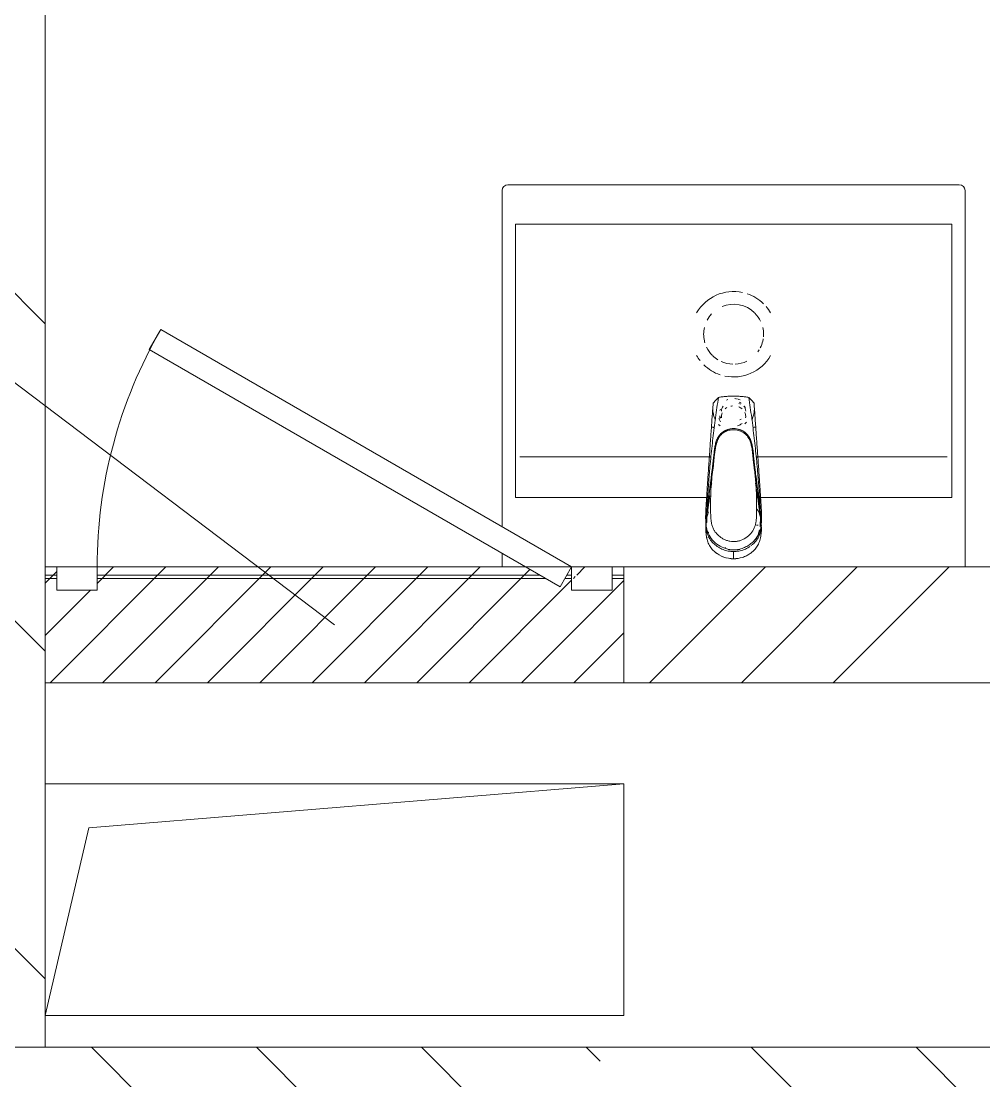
# Model space of a CAD drawing. Header units: millimetres. Extents: x -68946 to 690821, y -552984 to 293768.
# Drawn here: x 164732 to 165564, y -220830 to -219915 of the extents above; entities that cross this region are included whole.
import ezdxf

# ---------------------------------------------------------------- set-up
doc = ezdxf.new("R2010")
doc.units = ezdxf.units.MM
for name, color, linetype, lineweight in [('A-DETL-GENF-OTLN', 250, 'Continuous', 5), ('A-DOOR-____-IDEN', 250, 'Continuous', 9), ('A-DOOR-____-MCUT', 250, 'Continuous', 5), ('A-DOOR-____-OTLN', 250, 'Continuous', 5), ('A-FLOR-____-OTLN', 250, 'Continuous', 9), ('A-GENM-____-MCUT', 250, 'Continuous', 25), ('A-GENM-____-OTLN', 250, 'Continuous', 9), ('A-GLAZ-____-OTLN', 250, 'Continuous', 5), ('A-WALL-____-MCUT', 250, 'Continuous', 13), ('A-WALL-____-PATT', 250, 'Continuous', 13), ('G-XREF-____-OTLN', 250, 'Continuous', 9), ('P-SANR-FIXT-OTLN', 250, 'Continuous', 9)]:
    doc.layers.add(name, color=color, linetype=linetype, lineweight=lineweight)

# ---------------------------------------------------------------- blocks, each defined once
blk = doc.blocks.new('SND_Умывальник_Santek HEO - HEO 40_ гибкая подводка_установка на стену_ 400х340х170_  PN4_5_ ХВ_ГВ накидная гайка BP DN15_ К-гл_кон_ П DN 50-V2-АР1_Маркировочный план 3 этажа секция 2_3')
at = {"layer": 'G-XREF-____-OTLN'}
for p, q in [((-17.51, -103.09), (-18.27, -96.07)), ((18.6, -93.19), (17.72, -100.73)), ((-13.19, -122.34), (-12.77, -122.95)), ((13.74, -121.45), (13.89, -121.17))]:
    blk.add_line(p, q, dxfattribs=at)
at = {"layer": 'G-XREF-____-OTLN', "flags": 128}
blk.add_lwpolyline([(-0.02, -129.41), (-2.56, -129.21), (-5.07, -128.61), (-8.65, -126.95), (-9.39, -126.45)], dxfattribs=at)
at = {"layer": 'P-SANR-FIXT-OTLN', "lineweight": 5}
for p, q in [((-200, -9.95), (-200, -335)), ((200, -21.51), (200, -9.95)), ((200, -335), (200, -44.61)), ((-23.9, -47.58), (-23.42, -51.97)), ((-21.23, -45.89), (-19.84, -45.89)), ((23.39, -51.97), (23.9, -47.43)), ((-188.47, -306), (-188.47, -70)), ((-188.47, -70), (-22.04, -70)), ((-188.47, -70), (-22.04, -70)), ((22.06, -70), (188.47, -70)), ((22.06, -70), (188.47, -70)), ((188.47, -70), (188.47, -306)), ((-184.6, -105), (-19.4, -105)), ((19.43, -105), (184.6, -105)), ((-9.6, -133.43), (-11.04, -135.04)), ((12.63, -138.18), (11.26, -135.3)), ((11.26, -146.23), (11.93, -145.1)), ((12.02, -138.19), (12.02, -140.26)), ((12.02, -138.19), (12.02, -140.28)), ((-10.18, -147.53), (-8.95, -148.67)), ((-5.87, -150.5), (-4.43, -151.03)), ((188.47, -306), (-188.47, -306)), ((-195, -340), (195, -340))]:
    blk.add_line(p, q, dxfattribs=at)
at = {"layer": 'P-SANR-FIXT-OTLN', "lineweight": 5, "flags": 128}
for points in [[(-23.99, -45.89), (-23.55, -44.12), (-23.1, -42.36)], [(23.1, -42.46), (23.5, -44.06), (23.96, -45.89)], [(-21.8, -57.44), (-22.61, -54.71), (-23.42, -51.97)], [(23.39, -51.97), (22.58, -54.71), (21.77, -57.44)], [(-17.64, -151.36), (-17.76, -149.61), (-17.88, -147.85)], [(-17.64, -151.36), (-15.36, -153.84), (-13.09, -156.31)], [(13.11, -156.31), (15.39, -153.84), (17.67, -151.36)], [(17.9, -147.85), (17.79, -149.61), (17.67, -151.36)]]:
    blk.add_lwpolyline(points, dxfattribs=at)
at = {"layer": 'P-SANR-FIXT-OTLN', "lineweight": 5}
for centre, radius, start, end in [((12.68, -35), 10, 120, 123.81152), ((0, -210.86), 36.9, 78.02716, 150), ((0, -210.86), 36.9, 45.66575, 71.62231), ((0, -210.86), 25.89, 93.08466, 116.17387), ((0, -210.86), 25.89, 65.54456, 88.46321), ((0, -210.86), 25.89, 45.5775, 58.01336), ((0, -210.86), 36.9, 30, 38.18461), ((0, -210.86), 25.89, 152.98163, 166.48173), ((0, -210.86), 25.89, 144, 148.42956), ((0, -210.86), 25.89, 25.53356, 44.51955), ((0, -210.86), 25.89, 175.28208, 180), ((0, -210.86), 25.89, 167.30641, 171.51652), ((0, -210.86), 25.89, 13.34816, 16.57197), ((0, -210.86), 25.89, 360, 12.60331), ((0, -210.86), 25.89, 180, 192.70979), ((0, -210.86), 25.89, 347.24466, 360), ((0, -210.86), 25.89, 205.53356, 224.51956), ((0, -210.86), 25.89, 317.39426, 331.76512), ((0, -210.86), 36.9, 210, 220.57636), ((0, -210.86), 36.9, 225.59176, 251.62231), ((0, -210.86), 25.89, 225.5775, 292.76276), ((0, -210.86), 36.9, 258.02716, 330), ((-195, -335), 5, 180, 270), ((195, -335), 5, 270, 360)]:
    blk.add_arc(centre, radius, start, end, dxfattribs=at)
for centre, major_axis, start_param, end_param in [((0.01, -140.16), (10.47, 0), 2.074739, 2.346091), ((0.01, -144.41), (10.47, 0), 2.106208, 2.262595), ((0.01, -140.16), (10.47, 0), 1.895215, 2.047019), ((0.01, -140.16), (10.47, 0), 2.984761, 3.136523), ((0.01, -140.16), (10.47, 0), 3.150836, 3.488648), ((0.01, -144.41), (10.47, 0), 3.141593, 3.665191), ((0.01, -144.41), (10.47, 0), 5.759587, 6.283185), ((0.01, -140.16), (10.47, 0), 5.967442, 6.44117), ((0.01, -144.41), (12.98, 0), 0.38978, 0.565414), ((0.01, -140.16), (10.47, 0), 3.944651, 4.269174), ((0.01, -144.41), (10.47, 0), 4.044495, 4.199712), ((0.01, -144.41), (12.98, 0), 4.251351, 4.444761), ((0.01, -144.41), (12.98, 0), 4.518274, 4.621873), ((0.01, -140.16), (10.47, 0), 4.792405, 4.95203), ((0.01, -144.41), (12.98, 0), 5.095586, 5.204636), ((0.01, -140.16), (10.47, 0), 5.302179, 5.484258)]:
    blk.add_ellipse(centre, major_axis=major_axis, ratio=0.841652, start_param=start_param, end_param=end_param, dxfattribs=at)
for points, knots in [([(0.01, -16.99), (-2.56, -16.99), (-5.74, -17.5), (-9.33, -18.79), (-11.04, -19.55), (-12.7, -20.44), (-14.26, -21.43), (-15.52, -22.35), (-16.72, -23.34), (-18.07, -24.63), (-19.32, -26.05), (-20.49, -27.71), (-21.5, -29.6), (-22.34, -31.73), (-23.2, -34.81), (-23.77, -38.58), (-23.94, -40.97), (-24, -41.89)], [0, 0, 0, 0, 0.2, 0.25, 0.3, 0.35, 0.4, 0.45, 0.5, 0.55, 0.6, 0.65, 0.7, 0.75, 0.8, 0.9, 1, 1, 1, 1]), ([(24.02, -41.89), (23.98, -41.07), (23.86, -39.5), (23.6, -37.29), (23.29, -35.43), (22.89, -33.58), (22.27, -31.45), (21.45, -29.43), (20.4, -27.51), (19.13, -25.77), (17.67, -24.19), (15.49, -22.23), (11.32, -19.38), (5.79, -17.38), (1.46, -16.99), (0.01, -16.99)], [0, 0, 0, 0, 0.055556, 0.111111, 0.166667, 0.222222, 0.277778, 0.333333, 0.388889, 0.444444, 0.5, 0.555556, 0.666667, 0.888889, 1, 1, 1, 1]), ([(6.59, -17.71), (7.23, -17.89), (8.45, -18.27), (9.66, -18.75), (10.24, -19.01)], [0.08534081, 0.08534081, 0.08534081, 0.08534081, 0.11111111, 0.13561298, 0.13561298, 0.13561298, 0.13561298]), ([(23.05, -42.24), (22.45, -40.03), (20.65, -35.74), (16.02, -30.48), (10.14, -26.7), (4.18, -24.85), (-1.09, -24.54), (-5.38, -25.18), (-9.46, -26.57), (-13.28, -28.66), (-16.7, -31.34), (-19.59, -34.56), (-21.82, -38.27), (-22.75, -40.98), (-23.1, -42.36)], [0, 0, 0, 0, 0.111111, 0.222222, 0.333333, 0.444444, 0.513889, 0.583333, 0.652778, 0.722222, 0.791667, 0.861111, 0.930556, 1, 1, 1, 1]), ([(-14.01, -27.53), (-13.74, -27.34), (-12.18, -26.32), (-9.13, -24.77), (-4.66, -23.46), (-1.56, -23.17), (-0.02, -23.17)], [20.488007, 20.488007, 20.488007, 20.488007, 21.407172, 25.688606, 29.970041, 34.251475, 34.251475, 34.251475, 34.251475]), ([(-5.27, -25.02), (-5.05, -24.98), (-4.12, -24.8), (-3.19, -24.68), (-2.47, -24.61)], [0.91841171, 0.91841171, 0.91841171, 0.91841171, 0.92857143, 0.96187166, 0.96187166, 0.96187166, 0.96187166]), ([(23.96, -45.89), (23.94, -44.38), (23.7, -42.12), (22.95, -39.2), (22.16, -37.07), (21.13, -35.04), (19.47, -32.5), (16.9, -29.66), (13.23, -26.87), (9.09, -24.77), (4.63, -23.46), (1.53, -23.17), (-0.02, -23.17)], [-68.50295, -68.50295, -68.50295, -68.50295, -64.221516, -62.080799, -59.940082, -57.799364, -55.658647, -51.377213, -47.095778, -42.814344, -38.53291, -34.251475, -34.251475, -34.251475, -34.251475]), ([(-23.81, -45.73), (-23.89, -45.16), (-24.01, -43.87), (-24.05, -41.1), (-23.78, -38.22), (-23.42, -36.02), (-23.27, -35.24), (-23.25, -35.17)], [0.449688, 0.449688, 0.449688, 0.449688, 0.4722222, 0.5, 0.5555556, 0.5833333, 0.5860809, 0.5860809, 0.5860809, 0.5860809]), ([(-23.99, -45.89), (-23.97, -44.38), (-23.66, -41.37), (-22.53, -37.75), (-21.17, -35.04), (-19.5, -32.5), (-17.38, -30.15), (-15.52, -28.62), (-14.81, -28.09)], [0, 0, 0, 0, 4.281434, 8.562869, 10.703586, 12.844303, 17.125738, 19.572272, 19.572272, 19.572272, 19.572272]), ([(-21.61, -39.01), (-21.5, -38.66), (-21.25, -37.9), (-20.7, -36.47), (-19.93, -34.93), (-19.19, -33.83), (-18.87, -33.4)], [0.57142857, 0.57142857, 0.57142857, 0.57142857, 0.58928571, 0.60714286, 0.64285714, 0.66787901, 0.66787901, 0.66787901, 0.66787901]), ([(-0.01, -128.43), (-0.52, -128.43), (-1.53, -128.38), (-3.03, -128.17), (-4.5, -127.81), (-5.97, -127.3), (-7.21, -126.72), (-8.27, -126.12), (-9.43, -125.31), (-10.64, -124.23), (-11.65, -123.05), (-12.34, -122.11), (-12.99, -121.05), (-13.83, -119.46), (-14.82, -117.04), (-15.65, -113.85), (-16.15, -110.62), (-16.45, -107.87), (-16.71, -104.87), (-16.96, -102.25), (-17.21, -100.08), (-17.46, -98.05), (-17.81, -95.44), (-18.21, -92.38), (-18.55, -89.45), (-18.85, -86.53), (-19.22, -82.41), (-19.58, -77.17), (-19.85, -71.22), (-19.93, -66.17), (-19.91, -62.57), (-19.87, -59.87), (-19.84, -57.92), (-19.82, -56.27), (-19.8, -54.91), (-19.76, -53.45), (-19.67, -51.54), (-19.46, -49.14), (-18.92, -46.32), (-17.64, -42.69), (-15.01, -38.62), (-10.63, -34.79), (-6.24, -32.72), (-2.47, -31.88), (0.43, -31.73), (3.27, -32.05), (6.04, -32.8), (8.23, -33.74), (9.89, -34.66), (11.3, -35.59), (12.69, -36.67), (13.97, -37.86), (15.19, -39.21), (16.44, -40.88), (17.73, -43.12), (18.86, -46.28), (19.52, -50.26), (19.85, -56.17), (19.93, -62.53), (19.86, -68.29), (19.71, -73.98), (19.33, -81.13), (18.79, -86.82), (18.47, -89.66)], [0, 0, 0, 0, 0.019231, 0.038462, 0.057692, 0.076923, 0.096154, 0.115385, 0.134615, 0.153846, 0.163462, 0.173077, 0.182692, 0.192308, 0.211538, 0.230769, 0.240385, 0.25, 0.259615, 0.269231, 0.274038, 0.278846, 0.288462, 0.298077, 0.307692, 0.317308, 0.326923, 0.346154, 0.365385, 0.384615, 0.403846, 0.423077, 0.442308, 0.451923, 0.461538, 0.471154, 0.480769, 0.5, 0.519231, 0.538462, 0.576923, 0.615385, 0.653846, 0.673077, 0.692308, 0.711538, 0.730769, 0.75, 0.759615, 0.769231, 0.783654, 0.798077, 0.8125, 0.826923, 0.841346, 0.855769, 0.870192, 0.884615, 0.913462, 0.927885, 0.942308, 0.971154, 1, 1, 1, 1]), ([(19.04, -33.59), (19.31, -33.97), (19.78, -34.68), (20.37, -35.77), (20.78, -36.65), (21, -37.19), (21.07, -37.37)], [0.3358363, 0.3358363, 0.3358363, 0.3358363, 0.35714286, 0.375, 0.39285714, 0.40186247, 0.40186247, 0.40186247, 0.40186247]), ([(23.21, -34.84), (23.25, -35.02), (23.43, -35.91), (23.81, -38.21), (24.14, -41.7), (24.01, -44.47), (23.84, -45.77)], [0.4097338, 0.4097338, 0.4097338, 0.4097338, 0.4166667, 0.4444444, 0.5, 0.550944, 0.550944, 0.550944, 0.550944]), ([(-23.24, -41.66), (-23.26, -41.77), (-23.68, -43.98), (-24.11, -48.43), (-24.17, -55.34), (-23.95, -60.08), (-23.8, -62.5)], [0.6183892, 0.6183892, 0.6183892, 0.6183892, 0.625, 0.75, 0.875, 1, 1, 1, 1]), ([(-13.09, -156.31), (-13.99, -150.49), (-15.67, -138.8), (-17.51, -124.11), (-18.83, -112.28), (-19.75, -103.33), (-20.45, -95.81), (-20.97, -89.73), (-21.33, -85.21), (-21.69, -80.45), (-22.17, -73.65), (-22.61, -66.63), (-23.03, -60.02), (-23.25, -53.9), (-23.12, -48.3), (-22.87, -45.7), (-22.76, -44.84)], [0, 0, 0, 0, 0.0714286, 0.1428571, 0.1785714, 0.2142857, 0.25, 0.2678571, 0.2857143, 0.3035714, 0.3214286, 0.3571429, 0.375, 0.3928571, 0.4285714, 0.4542548, 0.4542548, 0.4542548, 0.4542548]), ([(-22.3, -41.84), (-22.21, -41.36), (-22.1, -40.86), (-21.89, -40), (-21.72, -39.36), (-21.61, -39.01)], [0.5, 0.5, 0.5, 0.5, 0.53571429, 0.55357143, 0.57142857, 0.57142857, 0.57142857, 0.57142857]), ([(21.76, -39.42), (21.81, -39.61), (21.9, -39.96), (21.97, -40.23), (22, -40.35)], [0.43577337, 0.43577337, 0.43577337, 0.43577337, 0.44642857, 0.45645234, 0.45645234, 0.45645234, 0.45645234]), ([(23.83, -62.5), (23.98, -60.08), (24.2, -55.34), (24.15, -48.92), (23.8, -45.01), (23.55, -43.33)], [0, 0, 0, 0, 0.125, 0.25, 0.3486166, 0.3486166, 0.3486166, 0.3486166]), ([(-23.9, -47.58), (-24, -49.25), (-23.95, -52.59), (-23.31, -57.52), (-22.48, -62.44), (-21.81, -67.42), (-21.23, -72.44), (-20.46, -79.18), (-19.62, -85.93), (-18.68, -92.69), (-18.12, -96.92), (-17.74, -100.43), (-17.45, -103.72), (-17.12, -107.94), (-16.49, -113), (-15.51, -117.16), (-14.28, -120.34), (-13.08, -122.6), (-11.54, -124.65), (-9.63, -126.37), (-7.44, -127.71), (-4.28, -129), (-1.72, -129.4), (-0.02, -129.4)], [0, 0, 0, 0, 0.055556, 0.111111, 0.166667, 0.222222, 0.277778, 0.333333, 0.444444, 0.5, 0.555556, 0.583333, 0.611111, 0.666667, 0.722222, 0.777778, 0.805556, 0.833333, 0.861111, 0.888889, 0.916667, 0.944444, 1, 1, 1, 1]), ([(-23.84, -46.37), (-23.78, -46.8), (-23.61, -47.87), (-23.37, -48.94), (-23.2, -49.56)], [0.11642766, 0.11642766, 0.11642766, 0.11642766, 0.15, 0.2, 0.2, 0.2, 0.2]), ([(-23.42, -51.97), (-23.43, -52.06), (-23.43, -52.39), (-23.36, -53.43), (-23.2, -55.11), (-22.95, -57.52), (-22.62, -60.44), (-22.11, -64.79), (-21.55, -69.56), (-20.94, -74.59), (-20.3, -79.78), (-19.48, -86.31), (-18.57, -93.84), (-17.76, -100.06), (-17.12, -105.07), (-16.69, -108.82), (-16.34, -112.58), (-15.8, -116.32), (-14.71, -119.97), (-12.81, -123.08), (-11.15, -124.77), (-10.31, -125.48)], [0, 0, 0, 0, 0.0192308, 0.0384615, 0.0576923, 0.0769231, 0.0961538, 0.1153846, 0.1538462, 0.1730769, 0.1923077, 0.2307692, 0.2692308, 0.3076923, 0.3269231, 0.3461538, 0.3653846, 0.3846154, 0.4038462, 0.4230769, 0.4397601, 0.4397601, 0.4397601, 0.4397601]), ([(4.38, -128.62), (5.6, -128.28), (7.94, -127.28), (11.02, -125.01), (13.1, -122.58), (14.36, -120.37), (15.31, -118), (16.02, -114.89), (16.38, -111.72), (16.63, -109.18), (16.9, -106.63), (17.29, -103.46), (17.94, -98.41), (18.74, -92.15), (19.65, -84.67), (20.43, -78.43), (21.03, -73.54), (21.61, -68.78), (22.14, -64.29), (22.62, -60.17), (22.93, -57.37), (23.17, -55.05), (23.33, -53.42), (23.4, -52.39), (23.4, -52.06), (23.39, -51.97)], [0.5192308, 0.5192308, 0.5192308, 0.5192308, 0.5384615, 0.5576923, 0.5769231, 0.5865385, 0.5961538, 0.6153846, 0.6346154, 0.6442308, 0.6538462, 0.6730769, 0.6923077, 0.7307692, 0.7692308, 0.8076923, 0.8269231, 0.8461538, 0.8846154, 0.9038462, 0.9230769, 0.9423077, 0.9615385, 0.9807692, 1, 1, 1, 1]), ([(23.08, -48.18), (23.13, -49.15), (23.22, -51.38), (23.22, -55.43), (23.06, -60.02), (22.63, -66.63), (22.2, -73.65), (21.72, -80.45), (21.36, -85.21), (21, -89.73), (20.48, -95.81), (19.78, -103.33), (18.86, -112.28), (17.54, -124.11), (15.69, -138.8), (14.01, -150.49), (13.11, -156.31)], [0.5714286, 0.5714286, 0.5714286, 0.5714286, 0.5892857, 0.6071429, 0.625, 0.6428571, 0.6785714, 0.6964286, 0.7142857, 0.7321429, 0.75, 0.7857143, 0.8214286, 0.8571429, 0.9285714, 1, 1, 1, 1]), ([(19.04, -89.76), (19.51, -86.19), (20.22, -80.84), (21.08, -73.73), (21.67, -68.42), (22.2, -64.02), (22.71, -60.53), (23.26, -57.06), (23.91, -52.72), (24.02, -49.19), (23.9, -47.43)], [0, 0, 0, 0, 0.25, 0.375, 0.5, 0.625, 0.6875, 0.75, 0.875, 1, 1, 1, 1]), ([(23.23, -49.56), (23.4, -48.94), (23.64, -47.87), (23.81, -46.8), (23.87, -46.37)], [0.8, 0.8, 0.8, 0.8, 0.85, 0.88358568, 0.88358568, 0.88358568, 0.88358568]), ([(23.72, -46.57), (23.63, -47.12), (23.51, -47.75), (23.36, -48.38), (23.34, -48.45)], [0.56144037, 0.56144037, 0.56144037, 0.56144037, 0.58333333, 0.58622412, 0.58622412, 0.58622412, 0.58622412]), ([(-23.8, -62.5), (-23.68, -64.3), (-23.44, -68.06), (-23.04, -74.1), (-22.67, -79.69), (-22.36, -84.31), (-22.05, -88.86), (-21.66, -94.53), (-21.04, -103.52), (-20.46, -111.75), (-19.86, -120.27), (-19.27, -128.7), (-18.54, -138.9), (-17.94, -147.21), (-17.64, -151.36)], [0, 0, 0, 0, 0.071429, 0.142857, 0.214286, 0.25, 0.285714, 0.357143, 0.428571, 0.571429, 0.642857, 0.714286, 0.857143, 1, 1, 1, 1]), ([(-18.99, -82.15), (-19.03, -81.79), (-19.13, -81.03), (-19.29, -79.84), (-19.47, -78.48), (-19.68, -77.05), (-19.95, -75.18), (-20.31, -72.86), (-20.73, -70.15), (-21.23, -66.66), (-21.68, -63.38), (-22.09, -60.59), (-22.36, -58.9), (-22.48, -57.79), (-22.44, -57.25), (-22.23, -57.14), (-21.97, -57.31), (-21.8, -57.44)], [-0.210165, -0.210165, -0.210165, -0.210165, -0.203125, -0.1953125, -0.1875, -0.1796875, -0.171875, -0.15625, -0.140625, -0.125, -0.09375, -0.078125, -0.0625, -0.046875, -0.03125, -0.015625, 0, 0, 0, 0]), ([(17.67, -151.36), (17.97, -147.21), (18.57, -138.9), (19.29, -128.7), (19.89, -120.27), (20.34, -113.89), (20.78, -107.62), (21.22, -101.27), (21.69, -94.53), (22.08, -88.86), (22.39, -84.31), (22.7, -79.69), (23.07, -74.1), (23.47, -68.06), (23.71, -64.3), (23.83, -62.5)], [0, 0, 0, 0, 0.142857, 0.285714, 0.357143, 0.428571, 0.5, 0.571429, 0.642857, 0.714286, 0.75, 0.785714, 0.857143, 0.928571, 1, 1, 1, 1]), ([(21.77, -57.44), (21.94, -57.31), (22.2, -57.14), (22.41, -57.25), (22.45, -57.79), (22.33, -58.9), (22.06, -60.59), (21.64, -63.38), (21.19, -66.66), (20.77, -69.65), (20.58, -70.92), (20.52, -71.3)], [-1, -1, -1, -1, -0.984375, -0.96875, -0.953125, -0.9375, -0.921875, -0.90625, -0.875, -0.859375, -0.852792, -0.852792, -0.852792, -0.852792]), ([(19.44, -78.47), (19.38, -78.94), (19.25, -79.84), (19.09, -81.07), (18.99, -81.87), (18.94, -82.28)], [-0.8125, -0.8125, -0.8125, -0.8125, -0.8046875, -0.796875, -0.78898159, -0.78898159, -0.78898159, -0.78898159]), ([(-0.02, -129.4), (0.84, -129.4), (2.09, -129.3), (3.67, -128.99), (4.83, -128.67), (5.86, -128.32), (6.78, -127.93), (7.72, -127.47), (8.83, -126.83), (9.99, -126.01), (11.09, -125.06), (12.26, -123.82), (13.48, -122.05), (14.56, -119.78), (15.42, -117.16), (16.11, -114.03), (16.68, -110.29), (17.2, -105.94), (17.67, -101.08), (18.27, -95.71), (18.78, -91.8), (19.04, -89.76)], [0, 0, 0, 0, 0.1, 0.15, 0.2, 0.25, 0.3, 0.35, 0.4, 0.45, 0.5, 0.55, 0.6, 0.65, 0.7, 0.75, 0.8, 0.85, 0.9, 0.95, 1, 1, 1, 1]), ([(18.47, -89.66), (18.18, -92.28), (17.66, -96.22), (17.05, -101.46), (16.67, -105.41), (16.24, -109.37), (15.63, -113.3), (14.88, -116.53), (14.01, -119.02), (13.18, -120.84), (12.14, -122.55), (10.41, -124.61), (7.7, -126.62), (3.96, -128.09), (1.31, -128.43), (-0.01, -128.43)], [0, 0, 0, 0, 0.166667, 0.25, 0.333333, 0.416667, 0.5, 0.583333, 0.625, 0.666667, 0.708333, 0.75, 0.833333, 0.916667, 1, 1, 1, 1]), ([(-19.07, -130.91), (-19.07, -130.84), (-19.01, -130.75), (-18.8, -130.65), (-18.64, -130.6), (-18.5, -130.56), (-18.34, -130.53), (-18.1, -130.51), (-17.6, -130.48), (-17.04, -130.43), (-16.63, -130.34)], [0, 0, 0, 0, 0.1, 0.15, 0.175, 0.2, 0.225, 0.25, 0.3, 0.4, 0.4, 0.4, 0.4]), ([(-17.88, -147.85), (-17.96, -146.54), (-17.9, -143.94), (-17.24, -140.71), (-16.45, -138.52), (-15.99, -137.49), (-15.8, -137.09), (-15.75, -136.99)], [0, 0, 0, 0, 0.1666667, 0.3333333, 0.4166667, 0.4583333, 0.4722829, 0.4722829, 0.4722829, 0.4722829]), ([(11.75, -131.76), (11.94, -131.93), (12.27, -132.23), (12.7, -132.66), (12.95, -132.91), (13.07, -133.04)], [0.26184412, 0.26184412, 0.26184412, 0.26184412, 0.29166667, 0.3125, 0.33333333, 0.33333333, 0.33333333, 0.33333333]), ([(15.77, -136.99), (15.82, -137.09), (16.02, -137.49), (16.48, -138.52), (17.26, -140.71), (17.93, -143.94), (17.99, -146.54), (17.9, -147.85)], [0.5277524, 0.5277524, 0.5277524, 0.5277524, 0.5416667, 0.5833333, 0.6666667, 0.8333333, 1, 1, 1, 1]), ([(16.66, -130.34), (17.07, -130.43), (17.62, -130.48), (18.12, -130.51), (18.37, -130.53), (18.53, -130.56), (18.67, -130.6), (18.82, -130.65), (19.03, -130.75), (19.1, -130.84), (19.1, -130.91)], [0.6, 0.6, 0.6, 0.6, 0.7, 0.75, 0.775, 0.8, 0.825, 0.85, 0.9, 1, 1, 1, 1])]:
    blk.add_open_spline(points, degree=3, knots=knots, dxfattribs=at)
for points in [[(-1.94, -16.9), (-1.3, -16.85), (-0.65, -16.81), (0.01, -16.8)], [(0.01, -16.8), (0.74, -16.82), (1.46, -16.85), (2.17, -16.92)], [(0.01, -16.99), (0.01, -17.54), (0.01, -18.64), (0.01, -20.27), (0.01, -21.9), (0.01, -22.98), (0.01, -23.51)], [(-9.98, -18.91), (-9.47, -18.69), (-8.97, -18.49), (-8.46, -18.31)], [(2.38, -24.6), (3.14, -24.67), (3.9, -24.76), (4.65, -24.9)], [(14.57, -21.45), (15.06, -21.79), (15.52, -22.15), (15.97, -22.53)], [(-24, -41.89), (-24.06, -42.97), (-24.05, -44.06), (-23.96, -45.15)], [(-23.1, -42.36), (-23.32, -43.22), (-23.66, -44.95), (-23.85, -46.7), (-23.9, -47.58)], [(23.9, -47.43), (23.84, -46.56), (23.64, -44.81), (23.27, -43.09), (23.05, -42.24)], [(23.99, -45.15), (24.08, -44.06), (24.09, -42.97), (24.02, -41.89)], [(-23.42, -51.97), (-23.57, -50.96), (-23.8, -48.94), (-23.94, -46.9), (-23.99, -45.89)], [(-23.31, -48.46), (-23.46, -47.83), (-23.59, -47.2), (-23.69, -46.57)], [(23.96, -45.89), (23.91, -46.9), (23.77, -48.94), (23.53, -50.96), (23.39, -51.97)], [(-20.19, -59.9), (-20.75, -59.09), (-21.27, -58.26), (-21.8, -57.44)], [(-20.9, -104.66), (-20.89, -104.66), (-20.74, -104.66), (-20.31, -104.65), (-20.03, -104.63)], [(20.06, -104.63), (20.62, -104.66), (20.91, -104.67), (20.92, -104.66)], [(-6.71, -127.77), (-5.86, -128.16), (-4.99, -128.48), (-4.09, -128.71)], [(-6.57, -157.13), (-7.66, -157.03), (-9.84, -156.81), (-12.01, -156.49), (-13.09, -156.31)], [(0.01, -157.4), (-1.09, -157.4), (-3.28, -157.36), (-5.47, -157.22), (-6.57, -157.13)], [(6.6, -157.13), (5.5, -157.22), (3.31, -157.36), (1.12, -157.4), (0.01, -157.4)], [(13.11, -156.31), (12.03, -156.49), (9.87, -156.81), (7.69, -157.03), (6.6, -157.13)]]:
    blk.add_open_spline(points, degree=3, dxfattribs=at)
blk = doc.blocks.new('_Wn_-As_OpeningMEP_floor__Rectangular - _Wn_-As_OpeningMEP_floor__Rectangular-V187-АР1_Маркировочный план 3 этажа секция 2_3')
at = {"layer": 'A-DETL-GENF-OTLN', "lineweight": 5}
for p, q in [((-212.25, 112.25), (250, 150)), ((-249.98, -49.91), (-212.25, 112.25))]:
    blk.add_line(p, q, dxfattribs=at)
blk = doc.blocks.new('АР_Люк - ЛРС_ВК_500х400_наружный_NCS S 1000-N-V204-АР1_Маркировочный план 3 этажа секция 2_3')
at = {"layer": 'A-DOOR-____-OTLN'}
h = blk.add_hatch(dxfattribs=at)
h.set_pattern_fill('FP_144', color=256, style=0, pattern_type=2)
h.set_pattern_definition([(45, (125, 0), (-22.6274, 22.6274), [])])
h.paths.add_polyline_path([(340, 43), (330, 41), (330, 43)])
h.paths.add_polyline_path([(374.98, -50), (375, -50), (374.98, 50), (365, 50), (365, 30), (330, 30), (330, 40.05), (357.23, 40.05), (357.23, 43), (340, 43), (357.23, 46.45), (357.23, 50), (330, 50), (320, 32.68), (290, 50), (-80, 50), (-80, 30), (-115, 30), (-115, 50), (-125, 50), (-125, -50), (357.23, -50)])
at = {"layer": 'A-DETL-GENF-OTLN', "lineweight": 5}
for p, q in [((375, 50), (-125, 50)), ((-125, 50), (-125, -50)), ((375, -50), (375, 50)), ((-125, -50), (375, -50))]:
    blk.add_line(p, q, dxfattribs=at)
at = {"layer": 'A-DOOR-____-MCUT', "lineweight": 5}
for p, q in [((-25.07, 255), (-35.07, 237.68)), ((330, 50), (-25.07, 255)), ((-35.07, 237.68), (320, 32.68)), ((-80, 50), (-115, 50)), ((-115, 50), (-115, 30)), ((-80, 30), (-80, 50)), ((320, 32.68), (330, 50)), ((365, 50), (330, 50)), ((330, 50), (330, 30)), ((365, 30), (365, 50)), ((-115, 30), (-80, 30)), ((330, 30), (365, 30))]:
    blk.add_line(p, q, dxfattribs=at)
blk.add_arc((330, 50), 410, 150, 180, dxfattribs=at)
at = {"layer": 'A-DOOR-____-OTLN'}
blk.add_line((330, 50), (-25.07, 255), dxfattribs=at)
blk = doc.blocks.new('ASML_АР_Отделка Люка - ВО Отделка люков_Грунтовка 0_Шпатлевка 0_Окраска 0_0-42722003-АР1_Маркировочный план 3 этажа секция 2_3')
at = {"layer": 'A-GENM-____-MCUT', "lineweight": 5}
for p, q in [((-240, 3), (-250, 3)), ((-250, 3), (-250, 0)), ((177.12, 3), (-205, 3)), ((205, 3), (200.96, 3)), ((250, 3), (240, 3)), ((250, 0), (250, 3)), ((-250, 0), (-240, 0)), ((-205, 0), (182.32, 0)), ((199.23, 0), (205, 0)), ((240, 0), (250, 0))]:
    blk.add_line(p, q, dxfattribs=at)

msp = doc.modelspace()

# ---------------------------------------------------------------- hatches: boundary and pattern name
at = {"layer": 'A-WALL-____-PATT', "lineweight": 15}
h = msp.add_hatch(dxfattribs=at)
h.set_pattern_fill('FP_1', color=256, style=0, pattern_type=2)
h.set_pattern_definition([(135, (28052.9, -258555.93), (-141.42136, -141.42136), [])])
h.paths.add_polyline_path([(164752.8838, -220800.7777), (164752.9057, -220800.7777), (164752.8838, -217830.9286), (164552.9057, -217830.9286), (164552.9057, -220800.7777), (164752.5368, -220800.7777)])
h.paths.add_polyline_path([(164752.9057, -217430.9286), (164752.8838, -216050.928), (164552.9057, -216050.928), (164552.9057, -217430.9286), (164752.8838, -217430.9286)])
h = msp.add_hatch(dxfattribs=at)
h.set_pattern_fill('FP_11', color=256, style=0, pattern_type=2)
h.set_pattern_definition([(45, (28052.9, -258555.93), (-224.5064, 224.5064), []), (45, (28132.28, -258555.93), (0, 449.0128), []), (45, (27973.53, -258555.93), (0, 449.0128), [])])
h.paths.add_polyline_path([(167093.589, -220485.9804), (168302.9057, -220485.9804), (168302.9057, -220385.9804), (165252.9057, -220385.9804), (165252.9057, -220485.9804), (166924.6386, -220485.9804)])
h = msp.add_hatch(dxfattribs=at)
h.set_pattern_fill('FP_19', color=256, style=0, pattern_type=2)
h.set_pattern_definition([(135, (28052.9, -258555.93), (-142.5612, -142.5612), []), (135, (28195.47, -258555.93), (-142.5612, -142.5612), [252.016, -50.403, 3.353, -47.05])])
h.paths.add_polyline_path([(164749.9996, -221000.7777), (168302.9057, -221000.7777), (168302.0779, -220800.7777), (164552.9057, -220800.7777), (164552.9057, -221000.7777), (164632.9057, -221000.7777)])

# ---------------------------------------------------------------- linework, layer by layer
at = {"layer": 'A-DOOR-____-IDEN'}
msp.add_line((165002.9057, -220435.9804), (164440.6242, -220010.9292), dxfattribs=at)
at = {"layer": 'A-FLOR-____-OTLN', "lineweight": 5}
for p, q in [((164752.9057, -220573.4286), (165252.8838, -220573.4286)), ((165252.8838, -220573.4286), (165252.8838, -220773.4286)), ((165252.8838, -220773.4286), (164752.9057, -220773.4286))]:
    msp.add_line(p, q, dxfattribs=at)
at = {"layer": 'A-WALL-____-MCUT', "color": 7, "lineweight": 15}
for p, q in [((164752.9057, -217830.9286), (164752.9057, -220392.9804)), ((164762.9057, -220385.9804), (164752.9057, -220385.9804)), ((165167.9057, -220385.9804), (164797.9057, -220385.9804)), ((168302.9057, -220385.9804), (165242.9057, -220385.9804)), ((164752.9057, -220395.9804), (164752.9057, -220800.7777)), ((164752.9057, -220485.9804), (168302.9057, -220485.9804))]:
    msp.add_line(p, q, dxfattribs=at)
at = {"layer": 'A-WALL-____-MCUT', "color": 250, "lineweight": 15}
msp.add_line((168302.9057, -220800.7777), (164552.9057, -220800.7777), dxfattribs=at)

# ---------------------------------------------------------------- block references
at = {"layer": 'A-DOOR-____-OTLN'}
msp.add_blockref('АР_Люк - ЛРС_ВК_500х400_наружный_NCS S 1000-N-V204-АР1_Маркировочный план 3 этажа секция 2_3', (164877.9057, -220435.9804), dxfattribs=at)
at = {"layer": 'A-GENM-____-OTLN', "lineweight": 5}
msp.add_blockref('ASML_АР_Отделка Люка - ВО Отделка люков_Грунтовка 0_Шпатлевка 0_Окраска 0_0-42722003-АР1_Маркировочный план 3 этажа секция 2_3', (165002.9057, -220395.9804), dxfattribs=at)
at = {"layer": 'A-GLAZ-____-OTLN'}
msp.add_blockref('_Wn_-As_OpeningMEP_floor__Rectangular - _Wn_-As_OpeningMEP_floor__Rectangular-V187-АР1_Маркировочный план 3 этажа секция 2_3', (165002.8838, -220723.4286), dxfattribs=at)
at = {"layer": 'P-SANR-FIXT-OTLN', "lineweight": 5, "rotation": 180}
msp.add_blockref('SND_Умывальник_Santek HEO - HEO 40_ гибкая подводка_установка на стену_ 400х340х170_  PN4_5_ ХВ_ГВ накидная гайка BP DN15_ К-гл_кон_ П DN 50-V2-АР1_Маркировочный план 3 этажа секция 2_3', (165347.8789, -220395.9292), dxfattribs=at)

doc.saveas('drawing.dxf')
